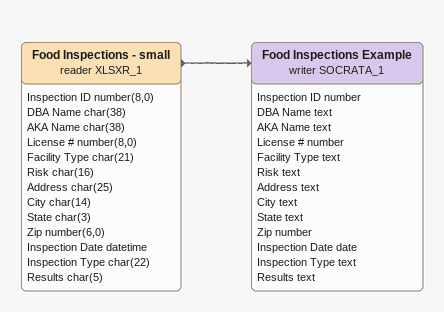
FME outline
Food Inspections - small (reader XLSXR_1)
    attributes: Inspection ID number(8,0), DBA Name char(38), AKA Name char(38), License # number(8,0), Facility Type char(21), Risk char(16), Address char(25), City char(14), State char(3), Zip number(6,0), Inspection Date datetime, Inspection Type char(22), Results char(5)
    -> Food Inspections Example (writer SOCRATA_1)
Food Inspections Example (writer SOCRATA_1)
    attributes: Inspection ID number, DBA Name text, AKA Name text, License # number, Facility Type text, Risk text, Address text, City text, State text, Zip number, Inspection Date date, Inspection Type text, Results text
